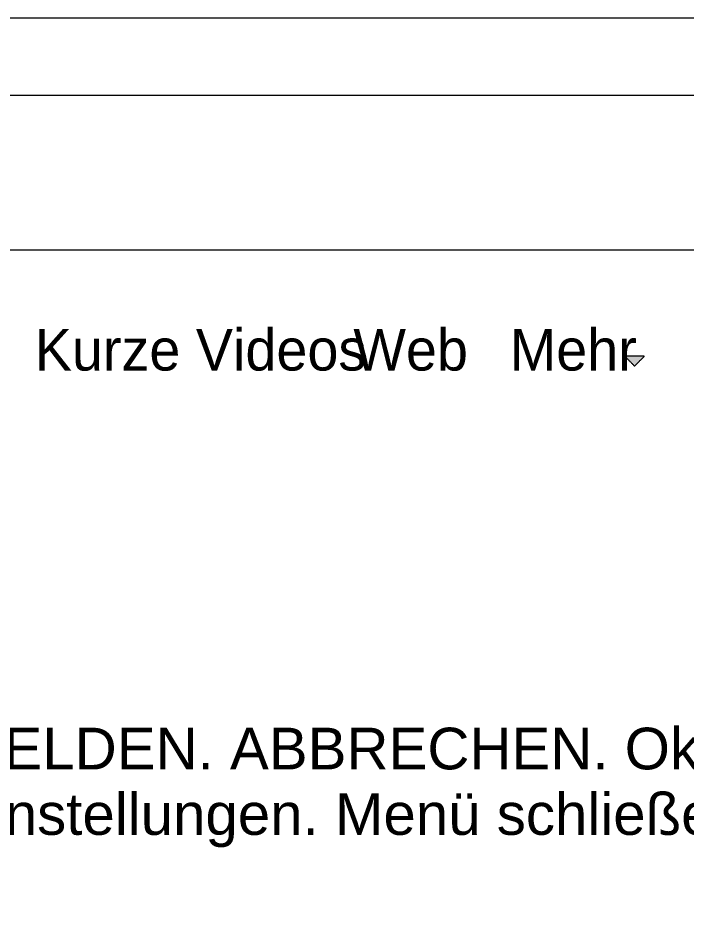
# Model space of a CAD drawing. Extents: x 0 to 1265, y 1 to 2486.
# Drawn here: x 393.5 to 618, y 2186.2 to 2486 of the extents above; entities that cross this region are included whole.
import ezdxf

# ---------------------------------------------------------------- set-up
doc = ezdxf.new("R2010")
doc.units = 0
doc.layers.get('0').update_dxf_attribs({"lineweight": 0})
doc.styles.add('Arial', font='Arial.ttf')
doc.styles.add('Google Sans', font='Google Sans.ttf')

msp = doc.modelspace()

# ---------------------------------------------------------------- hatches: boundary and pattern name
at = {"true_color": 0x80868b}
h = msp.add_hatch(color=256, dxfattribs=at)
h.dxf.hatch_style = 1
h.paths.add_polyline_path([(597.29, 2372.33), (597.47, 2372.16), (597.65, 2371.98), (597.83, 2371.8), (598, 2371.62), (598.18, 2371.44), (598.36, 2371.27), (598.54, 2371.09), (598.71, 2370.91), (598.89, 2370.73), (599.07, 2370.56), (599.25, 2370.38), (599.43, 2370.2), (599.6, 2370.02), (599.78, 2369.84), (599.96, 2369.67), (600.14, 2369.49), (600.31, 2369.31), (600.49, 2369.13), (600.67, 2369.05), (600.85, 2369.22), (601.03, 2369.4), (601.2, 2369.58), (601.38, 2369.76), (601.56, 2369.93), (601.74, 2370.11), (601.92, 2370.29), (602.09, 2370.47), (602.27, 2370.65), (602.45, 2370.82), (602.63, 2371), (602.8, 2371.18), (602.98, 2371.36), (603.16, 2371.53), (603.34, 2371.71), (603.52, 2371.89), (603.69, 2372.07), (603.87, 2372.25), (603.83, 2372.33), (603.58, 2372.33), (603.33, 2372.33), (603.08, 2372.33), (602.82, 2372.33), (602.57, 2372.33), (602.32, 2372.33), (602.07, 2372.33), (601.82, 2372.33), (601.57, 2372.33), (601.32, 2372.33), (601.06, 2372.33), (600.81, 2372.33), (600.56, 2372.33), (600.31, 2372.33), (600.06, 2372.33), (599.81, 2372.33), (599.55, 2372.33), (599.3, 2372.33), (599.05, 2372.33), (598.8, 2372.33), (598.55, 2372.33), (598.3, 2372.33), (598.05, 2372.33), (597.79, 2372.33), (597.54, 2372.33), (597.29, 2372.33)])

# ---------------------------------------------------------------- linework, layer by layer
at = {"true_color": 0x1f1f1f}
msp.add_lwpolyline([(0, 2486), (1265, 2486), (1265, 0.66), (0, 0.66), (0, 2486)], dxfattribs=at)
at = {"true_color": 0x4d5156}
for points in [[(917.5, 2408), (244.5, 2408), (244.5, 2408), (239.43, 2408.5), (234.55, 2409.98), (230.06, 2412.38), (226.12, 2415.62), (222.88, 2419.56), (220.48, 2424.05), (219, 2428.93), (218.5, 2434), (218.5, 2434), (218.5, 2434), (219, 2439.07), (220.48, 2443.95), (222.88, 2448.44), (226.12, 2452.38), (230.06, 2455.62), (234.55, 2458.02), (239.43, 2459.5), (244.5, 2460), (244.5, 2460)], [(244.5, 2460), (917.5, 2460)]]:
    msp.add_lwpolyline(points, dxfattribs=at)
at = {"true_color": 0x80868b}
msp.add_lwpolyline([(597.29, 2372.33), (597.47, 2372.16), (597.65, 2371.98), (597.83, 2371.8), (598, 2371.62), (598.18, 2371.44), (598.36, 2371.27), (598.54, 2371.09), (598.71, 2370.91), (598.89, 2370.73), (599.07, 2370.56), (599.25, 2370.38), (599.43, 2370.2), (599.6, 2370.02), (599.78, 2369.84), (599.96, 2369.67), (600.14, 2369.49), (600.31, 2369.31), (600.49, 2369.13), (600.67, 2369.05), (600.85, 2369.22), (601.03, 2369.4), (601.2, 2369.58), (601.38, 2369.76), (601.56, 2369.93), (601.74, 2370.11), (601.92, 2370.29), (602.09, 2370.47), (602.27, 2370.65), (602.45, 2370.82), (602.63, 2371), (602.8, 2371.18), (602.98, 2371.36), (603.16, 2371.53), (603.34, 2371.71), (603.52, 2371.89), (603.69, 2372.07), (603.87, 2372.25), (603.83, 2372.33), (603.58, 2372.33), (603.33, 2372.33), (603.08, 2372.33), (602.82, 2372.33), (602.57, 2372.33), (602.32, 2372.33), (602.07, 2372.33), (601.82, 2372.33), (601.57, 2372.33), (601.32, 2372.33), (601.06, 2372.33), (600.81, 2372.33), (600.56, 2372.33), (600.31, 2372.33), (600.06, 2372.33), (599.81, 2372.33), (599.55, 2372.33), (599.3, 2372.33), (599.05, 2372.33), (598.8, 2372.33), (598.55, 2372.33), (598.3, 2372.33), (598.05, 2372.33), (597.79, 2372.33), (597.54, 2372.33), (597.29, 2372.33), (597.29, 2372.33)], dxfattribs=at)

# ---------------------------------------------------------------- texts
at = {"true_color": 0x80868b, "style": 'Google Sans'}
for s, p in [('Kurze Videos', (399.16, 2367.5)), ('Web', (506.17, 2367.5)), ('Mehr', (558.72, 2367.5))]:
    msp.add_text(s, height=14, dxfattribs=at).set_placement(p)
at = {"true_color": 0xbfbfbf, "style": 'Arial'}
for s, p in [(' zu suchen. MELDEN. ABBRECHEN. Ok. LÖSCHEN. Trends bei', (266.92, 2233.5)), ('Suchanfragen. Feedback geben. Einstellungen. Menü schließen.', (82.5, 2211.5))]:
    msp.add_text(s, height=14, dxfattribs=at).set_placement(p)

doc.saveas('drawing.dxf')
